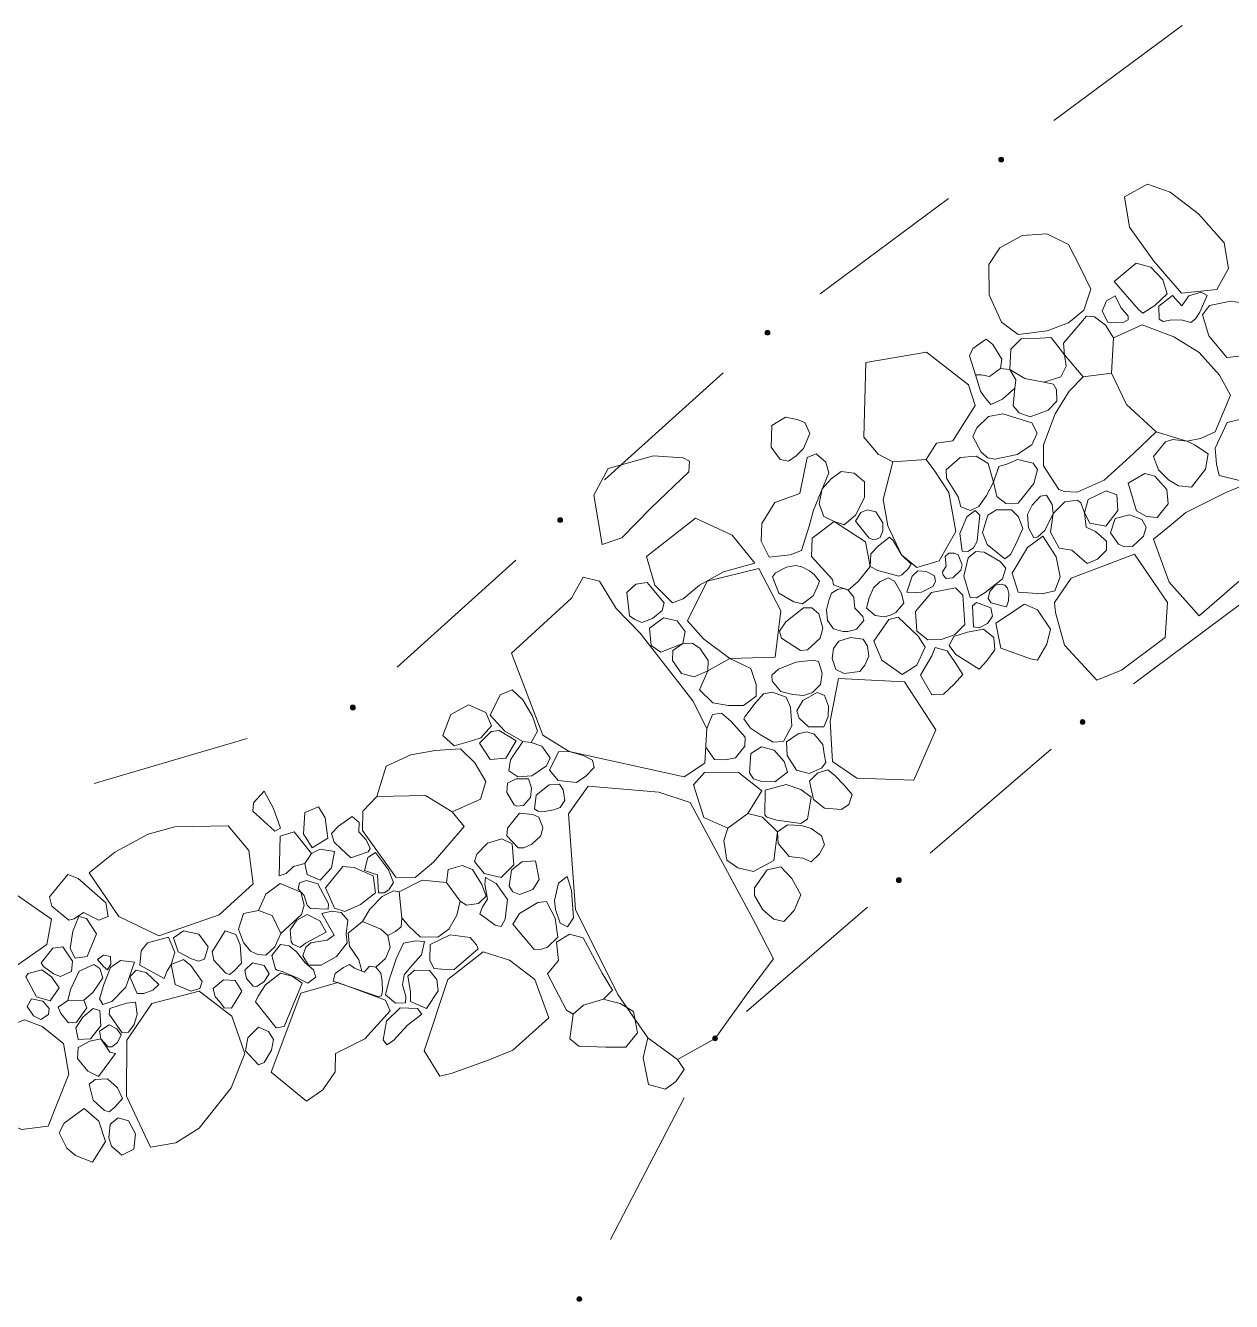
# Model space of a CAD drawing. Header units: metres. Extents: x -10443 to -4073, y -33280 to -26846.
# Drawn here: x -7953.819 to -7950.043, y -29553.559 to -29549.564 of the extents above; entities that cross this region are included whole.
import ezdxf

# ---------------------------------------------------------------- set-up
doc = ezdxf.new("R2010")
doc.units = ezdxf.units.M
doc.header["$MEASUREMENT"] = 0
doc.linetypes.add('CONTINUOUS_1', pattern=[0])
doc.linetypes.add('CONTINUOUS_2', pattern=[0])
doc.layers.add('園路', color=241, linetype='CONTINUOUS_2', lineweight=18)
doc.layers.add('石', color=241, linetype='CONTINUOUS_2', lineweight=18)

msp = doc.modelspace()

# ---------------------------------------------------------------- hatches: boundary and pattern name
at = {"layer": '園路', "linetype": 'CONTINUOUS_1', "lineweight": 18}
for points in [[(-7950.7563, -29549.9837, 1), (-7950.7713, -29549.9837, 1)], [(-7951.4878, -29550.5258, 1), (-7951.5028, -29550.5258, 1)], [(-7952.137, -29551.1124, 1), (-7952.152, -29551.1124, 1)], [(-7952.7863, -29551.699, 1), (-7952.8013, -29551.699, 1)], [(-7950.5013, -29551.7446, 1), (-7950.5163, -29551.7446, 1)], [(-7951.0766, -29552.2398, 1), (-7951.0916, -29552.2398, 1)], [(-7951.6519, -29552.735, 1), (-7951.6669, -29552.735, 1)], [(-7952.0769, -29553.5513, 1), (-7952.0919, -29553.5513, 1)]]:
    msp.add_hatch(color=241, dxfattribs=at).paths.add_polyline_path(points, flags=0)

# ---------------------------------------------------------------- linework, layer by layer
at = {"layer": '園路', "color": 1, "linetype": 'CONTINUOUS_1', "lineweight": 18}
for p, q in [((-7950.1972, -29549.5638), (-7950.5989, -29549.8615)), ((-7950.9287, -29550.1059), (-7951.3304, -29550.4036)), ((-7951.6344, -29550.6515), (-7952.0054, -29550.9867)), ((-7952.2837, -29551.2381), (-7952.6547, -29551.5733)), ((-7949.9487, -29551.3258), (-7950.3491, -29551.6252)), ((-7953.1244, -29551.7963), (-7953.604, -29551.9374)), ((-7950.607, -29551.8291), (-7950.9859, -29552.1553)), ((-7951.1823, -29552.3243), (-7951.5612, -29552.6505)), ((-7951.7564, -29552.9214), (-7951.9873, -29553.3649))]:
    msp.add_line(p, q, dxfattribs=at)
for centre in [(-7950.7638, -29549.9837), (-7951.4953, -29550.5258), (-7952.1445, -29551.1124), (-7952.7938, -29551.699), (-7950.5088, -29551.7446), (-7951.0841, -29552.2398), (-7951.6594, -29552.735), (-7952.0844, -29553.5513)]:
    msp.add_circle(centre, 0.0075, dxfattribs=at)
at = {"layer": '石', "color": 4, "linetype": 'CONTINUOUS_2', "lineweight": 18, "flags": 128}
for points in [[(-7950.1988, -29550.402), (-7950.2861, -29550.3021), (-7950.3614, -29550.1956), (-7950.378, -29550.1), (-7950.3053, -29550.0602), (-7950.2345, -29550.0856), (-7950.1462, -29550.1529), (-7950.0658, -29550.2445), (-7950.0517, -29550.3246), (-7950.0882, -29550.3905), (-7950.1988, -29550.402)], [(-7950.6202, -29550.5197), (-7950.71, -29550.5307), (-7950.7622, -29550.4928), (-7950.8008, -29550.4074), (-7950.8027, -29550.3116), (-7950.7674, -29550.26), (-7950.6982, -29550.2208), (-7950.6209, -29550.2156), (-7950.553, -29550.2497), (-7950.5158, -29550.3221), (-7950.4832, -29550.3891), (-7950.5044, -29550.4555), (-7950.5531, -29550.4948), (-7950.6202, -29550.5197)], [(-7950.3335, -29550.4525), (-7950.4096, -29550.3655), (-7950.3414, -29550.3083), (-7950.2955, -29550.32), (-7950.2571, -29550.3601), (-7950.2439, -29550.4039), (-7950.2821, -29550.4407), (-7950.3201, -29550.4648), (-7950.3335, -29550.4525)], [(-7950.3836, -29550.4947), (-7950.4301, -29550.4929), (-7950.447, -29550.4578), (-7950.4339, -29550.4259), (-7950.407, -29550.4106), (-7950.3891, -29550.4469), (-7950.3664, -29550.474), (-7950.3663, -29550.4854), (-7950.3836, -29550.4947)], [(-7950.2687, -29550.4831), (-7950.2696, -29550.442), (-7950.2274, -29550.4087), (-7950.1978, -29550.4414), (-7950.1758, -29550.4103), (-7950.1377, -29550.3983), (-7950.1188, -29550.4096), (-7950.1415, -29550.4612), (-7950.1553, -29550.4822), (-7950.1699, -29550.4934), (-7950.196, -29550.486), (-7950.229, -29550.4854), (-7950.2568, -29550.4909), (-7950.2687, -29550.4831)], [(-7949.9766, -29550.5952), (-7950.0568, -29550.6035), (-7950.1136, -29550.5358), (-7950.1335, -29550.47), (-7950.1116, -29550.4399), (-7950.0451, -29550.4265), (-7949.9769, -29550.4375), (-7949.9469, -29550.4901), (-7949.9518, -29550.5461), (-7949.9766, -29550.5952)], [(-7950.418, -29550.6523), (-7950.5072, -29550.6637), (-7950.5652, -29550.5946), (-7950.5689, -29550.5584), (-7950.4966, -29550.4742), (-7950.4719, -29550.4755), (-7950.4367, -29550.5025), (-7950.4121, -29550.5413)], [(-7950.1829, -29550.865), (-7950.2784, -29550.8355), (-7950.3709, -29550.7506), (-7950.418, -29550.6523), (-7950.4121, -29550.5413), (-7950.3221, -29550.5011), (-7950.2236, -29550.5386), (-7950.1433, -29550.5879), (-7950.0803, -29550.6587), (-7950.0454, -29550.7214), (-7950.0939, -29550.8363), (-7950.14, -29550.8572), (-7950.1829, -29550.865)], [(-7950.844, -29550.6573), (-7950.8627, -29550.5976), (-7950.8522, -29550.5746), (-7950.8104, -29550.5458), (-7950.7897, -29550.563), (-7950.7621, -29550.6089), (-7950.7663, -29550.6376), (-7950.8001, -29550.6628), (-7950.8262, -29550.658), (-7950.844, -29550.6573)], [(-7950.7367, -29550.6411), (-7950.6896, -29550.6691), (-7950.6299, -29550.6803), (-7950.5764, -29550.6636), (-7950.5606, -29550.63), (-7950.5652, -29550.5946), (-7950.6075, -29550.5405), (-7950.6598, -29550.5436), (-7950.701, -29550.5451), (-7950.7337, -29550.5773), (-7950.7367, -29550.6411)], [(-7951.1493, -29550.9054), (-7951.1934, -29550.8529), (-7951.1871, -29550.619), (-7950.9972, -29550.5869), (-7950.8665, -29550.6893), (-7950.8452, -29550.754), (-7950.9151, -29550.8644), (-7950.9657, -29550.8715), (-7950.9984, -29550.9225), (-7951.1028, -29550.93), (-7951.1493, -29550.9054)], [(-7950.844, -29550.6573), (-7950.828, -29550.7082), (-7950.8167, -29550.7255), (-7950.7958, -29550.7504), (-7950.7593, -29550.7339), (-7950.7213, -29550.6988), (-7950.7173, -29550.6735), (-7950.7367, -29550.6411), (-7950.7663, -29550.6376), (-7950.8001, -29550.6628)], [(-7950.5834, -29551.0166), (-7950.6315, -29550.9424), (-7950.6317, -29550.8766), (-7950.5942, -29550.7791), (-7950.5513, -29550.7085), (-7950.5072, -29550.6637), (-7950.418, -29550.6523), (-7950.3709, -29550.7506), (-7950.2784, -29550.8355), (-7950.3497, -29550.9038), (-7950.4415, -29550.9872), (-7950.526, -29551.0251), (-7950.5668, -29551.0232), (-7950.5834, -29551.0166)], [(-7950.7213, -29550.6988), (-7950.7261, -29550.7547), (-7950.7076, -29550.7769), (-7950.6727, -29550.7885), (-7950.6162, -29550.7678), (-7950.5891, -29550.7403), (-7950.5901, -29550.7034), (-7950.5997, -29550.6864), (-7950.6299, -29550.6803)], [(-7951.4292, -29550.928), (-7951.4561, -29550.9222), (-7951.4835, -29550.8839), (-7951.4818, -29550.8166), (-7951.4385, -29550.7896), (-7951.4024, -29550.7971), (-7951.3785, -29550.8068), (-7951.3627, -29550.8407), (-7951.3822, -29550.8885), (-7951.4056, -29550.9112), (-7951.4292, -29550.928)], [(-7950.8265, -29550.8991), (-7950.8529, -29550.8501), (-7950.8398, -29550.8234), (-7950.8036, -29550.7878), (-7950.7585, -29550.7792), (-7950.7142, -29550.7934), (-7950.6676, -29550.8077), (-7950.6505, -29550.8405), (-7950.668, -29550.8771), (-7950.7133, -29550.9068), (-7950.784, -29550.9211), (-7950.8059, -29550.9175), (-7950.8265, -29550.8991)], [(-7950.0179, -29550.9886), (-7950.0808, -29550.9723), (-7950.0891, -29550.9374), (-7950.0933, -29550.8875), (-7950.0561, -29550.8071), (-7950.0119, -29550.7961), (-7949.9743, -29550.8222), (-7949.9699, -29550.8698), (-7949.968, -29550.9258), (-7949.9909, -29550.9733), (-7950.0179, -29550.9886)], [(-7950.2497, -29550.8668), (-7950.2863, -29550.9131), (-7950.2711, -29550.9549), (-7950.2403, -29550.9866), (-7950.2089, -29551.0053), (-7950.1677, -29551.0095), (-7950.124, -29550.9529), (-7950.1153, -29550.9047), (-7950.1589, -29550.8764), (-7950.1829, -29550.865), (-7950.2258, -29550.8603), (-7950.2497, -29550.8668)], [(-7952.0125, -29551.1887), (-7952.0388, -29551.0338), (-7951.9945, -29550.9505), (-7951.8521, -29550.9106), (-7951.7598, -29550.917), (-7951.7391, -29550.9279), (-7951.742, -29550.9607), (-7951.8595, -29551.074), (-7951.9515, -29551.1678), (-7952.0125, -29551.1887)], [(-7951.4248, -29551.2208), (-7951.4904, -29551.2284), (-7951.5157, -29551.1783), (-7951.5131, -29551.1231), (-7951.4728, -29551.0572), (-7951.394, -29551.0288), (-7951.3713, -29550.9158), (-7951.343, -29550.9046), (-7951.3129, -29550.9312), (-7951.3038, -29550.9644), (-7951.3516, -29551.0816), (-7951.3646, -29551.1317), (-7951.3891, -29551.2073), (-7951.4248, -29551.2208)], [(-7950.8899, -29551.0707), (-7950.8985, -29551.0392), (-7950.935, -29550.9808), (-7950.9356, -29550.9551), (-7950.8917, -29550.9162), (-7950.8418, -29550.912), (-7950.804, -29550.9347), (-7950.7874, -29550.9931), (-7950.8094, -29551.0356), (-7950.8334, -29551.0694), (-7950.8602, -29551.0824), (-7950.8899, -29551.0707)], [(-7951.1028, -29550.93), (-7951.1336, -29551.0478), (-7951.119, -29551.1298), (-7951.0757, -29551.2207), (-7951.028, -29551.2607), (-7950.9582, -29551.2399), (-7950.9054, -29551.1484), (-7950.928, -29551.026), (-7950.9715, -29550.9589), (-7950.9984, -29550.9225)], [(-7950.7874, -29550.9931), (-7950.7777, -29551.0384), (-7950.7495, -29551.0608), (-7950.7107, -29551.0596), (-7950.6614, -29550.9973), (-7950.6496, -29550.9539), (-7950.6632, -29550.9339), (-7950.7124, -29550.9228), (-7950.7455, -29550.937), (-7950.7713, -29550.945), (-7950.7874, -29550.9931)], [(-7951.2863, -29551.1163), (-7951.3192, -29551.1015), (-7951.3337, -29551.0618), (-7951.3244, -29551.0147), (-7951.296, -29550.9831), (-7951.265, -29550.9602), (-7951.2245, -29550.9654), (-7951.1919, -29550.993), (-7951.1918, -29551.0417), (-7951.2197, -29551.0965), (-7951.2549, -29551.1276), (-7951.2863, -29551.1163)], [(-7950.3084, -29551.1014), (-7950.3399, -29551.0838), (-7950.3665, -29550.9972), (-7950.3142, -29550.9659), (-7950.2826, -29550.9749), (-7950.2446, -29551.0164), (-7950.2406, -29551.0612), (-7950.2756, -29551.1042), (-7950.3084, -29551.1014)], [(-7950.2872, -29551.1715), (-7950.2376, -29551.3066), (-7950.1443, -29551.4121), (-7949.9793, -29551.2689), (-7949.8316, -29551.2063), (-7949.7922, -29551.1661), (-7949.8656, -29551.0534), (-7949.9542, -29550.9816), (-7950.0605, -29551.0261), (-7950.1851, -29551.0882), (-7950.2308, -29551.1265), (-7950.2872, -29551.1715)], [(-7950.661, -29551.1679), (-7950.6777, -29551.1368), (-7950.6808, -29551.0944), (-7950.6663, -29551.0655), (-7950.641, -29551.037), (-7950.6214, -29551.0341), (-7950.6041, -29551.0636), (-7950.6008, -29551.0912), (-7950.6266, -29551.1453), (-7950.6488, -29551.165), (-7950.661, -29551.1679)], [(-7950.4856, -29551.1223), (-7950.5033, -29551.09), (-7950.4916, -29551.0478), (-7950.4351, -29551.0203), (-7950.4015, -29551.0329), (-7950.3985, -29551.0827), (-7950.4363, -29551.1312), (-7950.4856, -29551.1223)], [(-7950.6093, -29551.1497), (-7950.6008, -29551.0912), (-7950.564, -29551.0551), (-7950.5243, -29551.05), (-7950.5142, -29551.0583), (-7950.5033, -29551.09), (-7950.4975, -29551.1344), (-7950.468, -29551.1483), (-7950.4336, -29551.1781), (-7950.4338, -29551.2066), (-7950.4618, -29551.2343), (-7950.4944, -29551.248), (-7950.542, -29551.2062), (-7950.5818, -29551.1999), (-7950.6093, -29551.1497)], [(-7951.7925, -29551.3712), (-7951.848, -29551.3162), (-7951.8743, -29551.2262), (-7951.7209, -29551.1058), (-7951.6059, -29551.1591), (-7951.5345, -29551.2468), (-7951.6331, -29551.2741), (-7951.7085, -29551.3164), (-7951.7589, -29551.3587), (-7951.7925, -29551.3712)], [(-7951.1769, -29551.169), (-7951.2193, -29551.1157), (-7951.203, -29551.089), (-7951.1835, -29551.0801), (-7951.1558, -29551.0866), (-7951.1342, -29551.1206), (-7951.1344, -29551.1459), (-7951.1421, -29551.1672), (-7951.1544, -29551.1725), (-7951.1658, -29551.1727), (-7951.1769, -29551.169)], [(-7950.8861, -29551.21), (-7950.8927, -29551.1547), (-7950.871, -29551.102), (-7950.8454, -29551.0826), (-7950.8301, -29551.097), (-7950.8352, -29551.1358), (-7950.8384, -29551.1783), (-7950.8499, -29551.1995), (-7950.8679, -29551.2104), (-7950.8861, -29551.21)], [(-7950.7521, -29551.2336), (-7950.8074, -29551.1889), (-7950.8217, -29551.1507), (-7950.8051, -29551.0969), (-7950.7785, -29551.0799), (-7950.7313, -29551.08), (-7950.7098, -29551.1018), (-7950.6959, -29551.1383), (-7950.7192, -29551.1893), (-7950.735, -29551.2203), (-7950.7521, -29551.2336)], [(-7950.3963, -29551.1877), (-7950.4216, -29551.1524), (-7950.4069, -29551.1076), (-7950.3621, -29551.0961), (-7950.3235, -29551.1109), (-7950.3102, -29551.1343), (-7950.3178, -29551.1626), (-7950.3525, -29551.1949), (-7950.3776, -29551.1961), (-7950.3963, -29551.1877)], [(-7951.292, -29551.2986), (-7951.3575, -29551.2263), (-7951.355, -29551.1692), (-7951.2863, -29551.1163), (-7951.1886, -29551.1804), (-7951.174, -29551.2577), (-7951.2114, -29551.3048), (-7951.2428, -29551.3319), (-7951.2892, -29551.3151), (-7951.292, -29551.2986)], [(-7951.0838, -29551.2879), (-7951.1503, -29551.2703), (-7951.174, -29551.2577), (-7951.1722, -29551.2175), (-7951.148, -29551.193), (-7951.1134, -29551.1653), (-7951.1014, -29551.1762), (-7951.0757, -29551.2207), (-7951.0453, -29551.2506), (-7951.0545, -29551.2654), (-7951.0747, -29551.2837), (-7951.0838, -29551.2879)], [(-7950.6354, -29551.3435), (-7950.7105, -29551.3382), (-7950.7297, -29551.2789), (-7950.6817, -29551.1985), (-7950.6337, -29551.163), (-7950.5919, -29551.2269), (-7950.5794, -29551.2895), (-7950.5962, -29551.3341), (-7950.6354, -29551.3435)], [(-7950.9477, -29551.2739), (-7950.9363, -29551.2564), (-7950.939, -29551.2265), (-7950.9276, -29551.2156), (-7950.9114, -29551.2155), (-7950.898, -29551.2215), (-7950.8863, -29551.2527), (-7950.8903, -29551.269), (-7950.9149, -29551.2929), (-7950.9358, -29551.2951), (-7950.9451, -29551.2847), (-7950.9477, -29551.2739)], [(-7950.8607, -29551.3551), (-7950.8804, -29551.2879), (-7950.8668, -29551.2304), (-7950.8429, -29551.2103), (-7950.8169, -29551.2126), (-7950.7671, -29551.242), (-7950.7495, -29551.2629), (-7950.7593, -29551.2962), (-7950.8137, -29551.3387), (-7950.8414, -29551.3557), (-7950.8607, -29551.3551)], [(-7950.2425, -29551.3701), (-7950.2506, -29551.4801), (-7950.3868, -29551.5818), (-7950.4639, -29551.6135), (-7950.5653, -29551.5038), (-7950.5931, -29551.4014), (-7950.5971, -29551.3707), (-7950.5444, -29551.2946), (-7950.3465, -29551.2189), (-7950.2425, -29551.3701)], [(-7951.4711, -29551.5412), (-7951.6137, -29551.5454), (-7951.6954, -29551.4844), (-7951.7456, -29551.4275), (-7951.6847, -29551.3034), (-7951.5224, -29551.2638), (-7951.4533, -29551.3967), (-7951.4711, -29551.5412)], [(-7951.4134, -29551.3682), (-7951.46, -29551.3409), (-7951.4795, -29551.2903), (-7951.4704, -29551.277), (-7951.4362, -29551.2595), (-7951.4077, -29551.2544), (-7951.3879, -29551.2588), (-7951.3636, -29551.2712), (-7951.3494, -29551.283), (-7951.3322, -29551.3035), (-7951.34, -29551.3226), (-7951.3526, -29551.3492), (-7951.3855, -29551.374), (-7951.4134, -29551.3682)], [(-7951.0586, -29551.3375), (-7951.0421, -29551.2878), (-7951.025, -29551.2716), (-7950.9988, -29551.2729), (-7950.9729, -29551.2865), (-7950.9692, -29551.3048), (-7950.9782, -29551.3207), (-7951.0128, -29551.3382), (-7951.0329, -29551.3392), (-7951.0586, -29551.3375)], [(-7951.6917, -29551.8733), (-7951.7567, -29551.9164), (-7952.1163, -29551.8369), (-7952.1983, -29551.7855), (-7952.2969, -29551.529), (-7952.1089, -29551.3571), (-7952.0724, -29551.2911), (-7952.0209, -29551.3035), (-7951.9694, -29551.3891), (-7951.8936, -29551.4662), (-7951.7296, -29551.6785), (-7951.6853, -29551.765), (-7951.6917, -29551.8733)], [(-7951.9279, -29551.4124), (-7951.936, -29551.3391), (-7951.908, -29551.3125), (-7951.8726, -29551.3079), (-7951.8192, -29551.3715), (-7951.8247, -29551.3949), (-7951.8551, -29551.4205), (-7951.8887, -29551.4329), (-7951.9109, -29551.4233), (-7951.9279, -29551.4124)], [(-7951.1301, -29551.4147), (-7951.1582, -29551.4113), (-7951.185, -29551.3877), (-7951.1771, -29551.356), (-7951.1633, -29551.3248), (-7951.1439, -29551.3057), (-7951.1178, -29551.2936), (-7951.0979, -29551.3039), (-7951.0757, -29551.3425), (-7951.068, -29551.3723), (-7951.0931, -29551.4018), (-7951.1102, -29551.4101), (-7951.1301, -29551.4147)], [(-7950.7492, -29551.3839), (-7950.7952, -29551.3709), (-7950.804, -29551.3582), (-7950.7988, -29551.3358), (-7950.7821, -29551.3159), (-7950.7636, -29551.3124), (-7950.7522, -29551.3156), (-7950.7443, -29551.3254), (-7950.7395, -29551.3425), (-7950.7405, -29551.3647), (-7950.7469, -29551.3844), (-7950.7492, -29551.3839)], [(-7951.2665, -29551.4592), (-7951.2883, -29551.4524), (-7951.3073, -29551.4264), (-7951.3101, -29551.3932), (-7951.3034, -29551.3645), (-7951.2945, -29551.341), (-7951.2741, -29551.3287), (-7951.2545, -29551.3263), (-7951.2428, -29551.3319), (-7951.2246, -29551.3536), (-7951.2237, -29551.3688), (-7951.2219, -29551.3876), (-7951.2132, -29551.3963), (-7951.1972, -29551.4137), (-7951.1938, -29551.4269), (-7951.2163, -29551.4534), (-7951.2272, -29551.457), (-7951.2443, -29551.4608), (-7951.2587, -29551.4611), (-7951.2665, -29551.4592)], [(-7950.9931, -29551.4871), (-7951.0279, -29551.4605), (-7951.0322, -29551.3989), (-7950.9816, -29551.3388), (-7950.907, -29551.3246), (-7950.8836, -29551.3469), (-7950.878, -29551.439), (-7950.9094, -29551.4714), (-7950.9512, -29551.486), (-7950.9931, -29551.4871)], [(-7951.3922, -29551.5208), (-7951.451, -29551.4815), (-7951.4576, -29551.4605), (-7951.4375, -29551.4311), (-7951.3827, -29551.3865), (-7951.3562, -29551.3873), (-7951.3343, -29551.4059), (-7951.3223, -29551.451), (-7951.3304, -29551.4822), (-7951.37, -29551.519), (-7951.3922, -29551.5208)], [(-7950.8499, -29551.4466), (-7950.8534, -29551.381), (-7950.8411, -29551.3698), (-7950.7959, -29551.3874), (-7950.7908, -29551.4131), (-7950.8067, -29551.4359), (-7950.8323, -29551.4498), (-7950.8499, -29551.4466)], [(-7950.6724, -29551.5465), (-7950.7643, -29551.5129), (-7950.7805, -29551.4346), (-7950.6908, -29551.3758), (-7950.65, -29551.3935), (-7950.6092, -29551.4534), (-7950.621, -29551.5011), (-7950.6497, -29551.5511), (-7950.6724, -29551.5465)], [(-7951.8294, -29551.5261), (-7951.7608, -29551.4992), (-7951.7536, -29551.461), (-7951.7781, -29551.4281), (-7951.8208, -29551.4184), (-7951.8646, -29551.4504), (-7951.8599, -29551.5046), (-7951.8294, -29551.5261)], [(-7951.0738, -29551.5962), (-7951.1373, -29551.5505), (-7951.162, -29551.4912), (-7951.1151, -29551.4235), (-7951.0863, -29551.4166), (-7951.024, -29551.4759), (-7951.0014, -29551.5103), (-7951.0277, -29551.567), (-7951.0738, -29551.5962)], [(-7950.8327, -29551.5786), (-7950.9055, -29551.5329), (-7950.927, -29551.5054), (-7950.9117, -29551.4769), (-7950.8696, -29551.4635), (-7950.8192, -29551.4542), (-7950.7865, -29551.4801), (-7950.7839, -29551.5188), (-7950.8092, -29551.5542), (-7950.8327, -29551.5786)], [(-7951.7251, -29551.6035), (-7951.7651, -29551.5924), (-7951.7923, -29551.5515), (-7951.7922, -29551.5208), (-7951.7608, -29551.4992), (-7951.7312, -29551.4979), (-7951.7069, -29551.5129), (-7951.6809, -29551.5523), (-7951.6824, -29551.5842), (-7951.7251, -29551.6035)], [(-7951.2064, -29551.586), (-7951.2548, -29551.5931), (-7951.281, -29551.5802), (-7951.2932, -29551.5452), (-7951.2887, -29551.5145), (-7951.2725, -29551.4916), (-7951.2358, -29551.4794), (-7951.1963, -29551.4854), (-7951.1827, -29551.5066), (-7951.1776, -29551.5381), (-7951.1908, -29551.5668), (-7951.2064, -29551.586)], [(-7950.9811, -29551.6599), (-7951.0159, -29551.5979), (-7950.9806, -29551.5369), (-7950.9707, -29551.5113), (-7950.9323, -29551.5215), (-7950.9081, -29551.5578), (-7950.8841, -29551.5958), (-7950.9107, -29551.6259), (-7950.9442, -29551.6571), (-7950.9811, -29551.6599)], [(-7951.6176, -29551.6924), (-7951.6668, -29551.6842), (-7951.7081, -29551.6435), (-7951.6824, -29551.5842), (-7951.6137, -29551.5454), (-7951.5472, -29551.5768), (-7951.5311, -29551.6269), (-7951.5305, -29551.6641), (-7951.5702, -29551.6927), (-7951.6176, -29551.6924)], [(-7951.416, -29551.6581), (-7951.454, -29551.6494), (-7951.4803, -29551.6164), (-7951.4821, -29551.5976), (-7951.4611, -29551.5794), (-7951.4064, -29551.5572), (-7951.3527, -29551.5512), (-7951.3352, -29551.5547), (-7951.3244, -29551.5917), (-7951.3298, -29551.6269), (-7951.3543, -29551.6517), (-7951.3829, -29551.6617), (-7951.416, -29551.6581)], [(-7951.0375, -29551.9267), (-7951.2157, -29551.9207), (-7951.2918, -29551.8679), (-7951.299, -29551.742), (-7951.2729, -29551.6082), (-7951.0663, -29551.6186), (-7950.968, -29551.7694), (-7951.0375, -29551.9267)], [(-7952.2609, -29551.8052), (-7952.3179, -29551.7729), (-7952.364, -29551.7235), (-7952.3328, -29551.6597), (-7952.2946, -29551.6433), (-7952.2615, -29551.6753), (-7952.231, -29551.7266), (-7952.2154, -29551.7733), (-7952.2357, -29551.8091), (-7952.2609, -29551.8052)], [(-7951.5658, -29551.7286), (-7951.5335, -29551.6855), (-7951.5081, -29551.6558), (-7951.48, -29551.6511), (-7951.4373, -29551.6662), (-7951.423, -29551.6982), (-7951.4194, -29551.7566), (-7951.4457, -29551.8052), (-7951.4774, -29551.8073), (-7951.5172, -29551.7849), (-7951.5487, -29551.7639), (-7951.569, -29551.7348), (-7951.5658, -29551.7286)], [(-7951.3193, -29551.7591), (-7951.3672, -29551.76), (-7951.3964, -29551.7327), (-7951.403, -29551.7099), (-7951.3848, -29551.6773), (-7951.3398, -29551.6522), (-7951.3167, -29551.6611), (-7951.3043, -29551.6946), (-7951.3054, -29551.727), (-7951.3193, -29551.7591)], [(-7952.4766, -29551.8196), (-7952.5122, -29551.7866), (-7952.4868, -29551.7213), (-7952.432, -29551.6911), (-7952.3777, -29551.7147), (-7952.36, -29551.7564), (-7952.3932, -29551.7936), (-7952.4249, -29551.8045), (-7952.4766, -29551.8196)], [(-7951.6853, -29551.765), (-7951.6673, -29551.7209), (-7951.6396, -29551.7165), (-7951.6103, -29551.7421), (-7951.5651, -29551.7922), (-7951.5667, -29551.8203), (-7951.5955, -29551.857), (-7951.6268, -29551.8628), (-7951.6609, -29551.8616), (-7951.6888, -29551.8234)], [(-7952.3976, -29551.8106), (-7952.3637, -29551.8623), (-7952.3145, -29551.8572), (-7952.2825, -29551.8036), (-7952.3352, -29551.7708), (-7952.3603, -29551.7746), (-7952.3976, -29551.8106)], [(-7951.3646, -29551.9054), (-7951.4047, -29551.8951), (-7951.4339, -29551.849), (-7951.4362, -29551.8069), (-7951.399, -29551.782), (-7951.3719, -29551.7749), (-7951.3496, -29551.7829), (-7951.3225, -29551.8151), (-7951.3182, -29551.8446), (-7951.3129, -29551.8715), (-7951.3264, -29551.8891), (-7951.3646, -29551.9054)], [(-7952.7189, -29551.9778), (-7952.6889, -29551.883), (-7952.6123, -29551.847), (-7952.5359, -29551.8332), (-7952.4569, -29551.8282), (-7952.412, -29551.8722), (-7952.377, -29551.9308), (-7952.3938, -29551.9857), (-7952.4823, -29552.0258)], [(-7952.2609, -29551.8052), (-7952.3002, -29551.8632), (-7952.3049, -29551.897), (-7952.2766, -29551.9157), (-7952.2328, -29551.9135), (-7952.1873, -29551.8817), (-7952.1757, -29551.8562), (-7952.2016, -29551.8198), (-7952.2357, -29551.8091)], [(-7951.5514, -29551.9041), (-7951.5472, -29551.8426), (-7951.5142, -29551.822), (-7951.4749, -29551.8322), (-7951.4431, -29551.8684), (-7951.4331, -29551.9019), (-7951.4722, -29551.9319), (-7951.5131, -29551.9306), (-7951.5397, -29551.9222), (-7951.5514, -29551.9041)], [(-7952.1502, -29551.8379), (-7952.1774, -29551.8953), (-7952.1504, -29551.9276), (-7952.0929, -29551.9343), (-7952.0646, -29551.9137), (-7952.0383, -29551.887), (-7952.0432, -29551.8644), (-7952.0727, -29551.8498), (-7952.1163, -29551.8369), (-7952.1502, -29551.8379)], [(-7951.6196, -29552.077), (-7951.6948, -29552.0435), (-7951.7268, -29551.9408), (-7951.6928, -29551.9028), (-7951.5876, -29551.9017), (-7951.5132, -29551.9595), (-7951.5567, -29552.0313), (-7951.6196, -29552.077)], [(-7951.2634, -29552.0185), (-7951.3169, -29552.0147), (-7951.3512, -29551.9869), (-7951.3642, -29551.9302), (-7951.3379, -29551.9035), (-7951.3064, -29551.8943), (-7951.2849, -29551.9124), (-7951.255, -29551.9423), (-7951.2303, -29551.9718), (-7951.2407, -29552.0025), (-7951.2634, -29552.0185)], [(-7952.2883, -29552.0043), (-7952.3112, -29551.9648), (-7952.3092, -29551.9357), (-7952.2819, -29551.9221), (-7952.2437, -29551.9227), (-7952.2341, -29551.9518), (-7952.2374, -29551.9807), (-7952.2593, -29552.0056), (-7952.2798, -29552.0078), (-7952.2883, -29552.0043)], [(-7952.225, -29552.0164), (-7952.2193, -29551.9738), (-7952.1787, -29551.9407), (-7952.1467, -29551.9394), (-7952.1353, -29551.9564), (-7952.1301, -29551.9902), (-7952.1442, -29552.0118), (-7952.1644, -29552.0199), (-7952.1936, -29552.0244), (-7952.2145, -29552.0234), (-7952.225, -29552.0164)], [(-7951.7767, -29552.8016), (-7951.8704, -29552.7335), (-7951.9644, -29552.5972), (-7952.0969, -29552.3316), (-7952.1187, -29552.0318), (-7952.0573, -29551.9449), (-7951.836, -29551.9643), (-7951.7371, -29551.9962), (-7951.5331, -29552.3767), (-7951.4761, -29552.4858), (-7951.5566, -29552.5922), (-7951.6594, -29552.735), (-7951.7767, -29552.8016)], [(-7951.5042, -29552.0352), (-7951.5022, -29551.9577), (-7951.4367, -29551.9404), (-7951.3912, -29551.9553), (-7951.3584, -29551.9794), (-7951.3698, -29552.049), (-7951.3914, -29552.0621), (-7951.4662, -29552.0517), (-7951.4973, -29552.0424), (-7951.5042, -29552.0352)], [(-7953.1067, -29552.0234), (-7953.0382, -29552.0867), (-7953.0206, -29552.0768), (-7953.0422, -29552.0154), (-7953.0712, -29551.9608), (-7953.1052, -29551.9977), (-7953.1067, -29552.0234)], [(-7952.6591, -29552.2307), (-7952.7633, -29552.0841), (-7952.7622, -29552.0235), (-7952.7189, -29551.9778), (-7952.5658, -29551.975), (-7952.4823, -29552.0258), (-7952.4453, -29552.0718), (-7952.5413, -29552.1838), (-7952.5985, -29552.2318), (-7952.6591, -29552.2307)], [(-7952.9485, -29552.0957), (-7952.9443, -29552.0277), (-7952.9009, -29552.0102), (-7952.88, -29552.0444), (-7952.8719, -29552.1084), (-7952.9207, -29552.1383), (-7952.941, -29552.1066), (-7952.9485, -29552.0957)], [(-7952.2761, -29552.1387), (-7952.3113, -29552.1012), (-7952.3092, -29552.0771), (-7952.2714, -29552.0301), (-7952.2297, -29552.0337), (-7952.2113, -29552.0429), (-7952.1986, -29552.0746), (-7952.2047, -29552.1012), (-7952.2335, -29552.1268), (-7952.2578, -29552.1383), (-7952.2761, -29552.1387)], [(-7951.5567, -29552.0313), (-7951.5115, -29552.0429), (-7951.4642, -29552.088), (-7951.476, -29552.178), (-7951.5392, -29552.2122), (-7951.5882, -29552.2015), (-7951.6232, -29552.1766), (-7951.6319, -29552.1156), (-7951.6196, -29552.077)], [(-7953.6197, -29552.2163), (-7953.5259, -29552.3532), (-7953.4006, -29552.4142), (-7953.2122, -29552.348), (-7953.1058, -29552.2516), (-7953.1196, -29552.1466), (-7953.184, -29552.0699), (-7953.3515, -29552.0725), (-7953.4343, -29552.096), (-7953.5391, -29552.1522), (-7953.6197, -29552.2163)], [(-7952.7999, -29552.1696), (-7952.7455, -29552.1512), (-7952.7397, -29552.1407), (-7952.7517, -29552.1138), (-7952.775, -29552.0886), (-7952.7743, -29552.0594), (-7952.7962, -29552.0408), (-7952.8386, -29552.0701), (-7952.8605, -29552.094), (-7952.8518, -29552.1202), (-7952.8301, -29552.1419), (-7952.7999, -29552.1696)], [(-7951.3852, -29552.171), (-7951.4275, -29552.1656), (-7951.4615, -29552.125), (-7951.4642, -29552.088), (-7951.4324, -29552.0661), (-7951.3891, -29552.069), (-7951.3583, -29552.0777), (-7951.3262, -29552.101), (-7951.3167, -29552.1291), (-7951.3327, -29552.1568), (-7951.3588, -29552.1818), (-7951.3852, -29552.171)], [(-7953.0248, -29552.2257), (-7953.0217, -29552.1021), (-7952.9769, -29552.0881), (-7952.9236, -29552.1559), (-7952.9435, -29552.1872), (-7952.9796, -29552.1972), (-7953.0021, -29552.2191), (-7953.0248, -29552.2257)], [(-7952.413, -29552.1817), (-7952.3829, -29552.2193), (-7952.3293, -29552.2309), (-7952.29, -29552.1916), (-7952.2945, -29552.1263), (-7952.3272, -29552.1098), (-7952.372, -29552.1238), (-7952.4058, -29552.1584), (-7952.413, -29552.1817)], [(-7952.9363, -29552.222), (-7952.8956, -29552.2393), (-7952.8604, -29552.2013), (-7952.8508, -29552.1504), (-7952.8957, -29552.143), (-7952.9236, -29552.1559), (-7952.9435, -29552.1872), (-7952.9363, -29552.222)], [(-7952.7133, -29552.2797), (-7952.7169, -29552.223), (-7952.7573, -29552.2098), (-7952.7469, -29552.1686), (-7952.7222, -29552.1531), (-7952.6819, -29552.2073), (-7952.6661, -29552.2474), (-7952.6806, -29552.27), (-7952.6951, -29552.279), (-7952.7133, -29552.2797)], [(-7952.3041, -29552.2586), (-7952.2969, -29552.2086), (-7952.2644, -29552.1824), (-7952.222, -29552.1792), (-7952.2106, -29552.2378), (-7952.2298, -29552.2685), (-7952.2717, -29552.2848), (-7952.2926, -29552.2761), (-7952.3041, -29552.2586)], [(-7954.2198, -29552.3887), (-7954.1418, -29552.2879), (-7953.9881, -29552.2225), (-7953.8711, -29552.2693), (-7953.737, -29552.3617), (-7953.7516, -29552.4412), (-7953.8519, -29552.5112), (-7954.0544, -29552.5054), (-7954.1244, -29552.511), (-7954.1845, -29552.4686), (-7954.2198, -29552.3887)], [(-7953.6831, -29552.3652), (-7953.7356, -29552.3213), (-7953.7433, -29552.2922), (-7953.6859, -29552.222), (-7953.6534, -29552.2346), (-7953.5673, -29552.311), (-7953.5596, -29552.3538), (-7953.5885, -29552.3644), (-7953.6365, -29552.3408), (-7953.6661, -29552.3604), (-7953.6831, -29552.3652)], [(-7952.8515, -29552.3278), (-7952.8792, -29552.2639), (-7952.8247, -29552.1969), (-7952.7891, -29552.2), (-7952.7298, -29552.2257), (-7952.7229, -29552.2789), (-7952.7697, -29552.3158), (-7952.8191, -29552.3383), (-7952.8515, -29552.3278)], [(-7952.4573, -29552.305), (-7952.5, -29552.2466), (-7952.4948, -29552.2066), (-7952.4516, -29552.1937), (-7952.4194, -29552.2059), (-7952.3902, -29552.2537), (-7952.3762, -29552.2893), (-7952.4005, -29552.3128), (-7952.4373, -29552.3175), (-7952.4573, -29552.305)], [(-7952.3958, -29552.3446), (-7952.3485, -29552.3802), (-7952.3295, -29552.3845), (-7952.3168, -29552.3614), (-7952.3092, -29552.3005), (-7952.345, -29552.2496), (-7952.3788, -29552.2318), (-7952.3809, -29552.2517), (-7952.3718, -29552.2992), (-7952.3875, -29552.3229), (-7952.3958, -29552.3446)], [(-7952.1621, -29552.3029), (-7952.1501, -29552.2489), (-7952.1225, -29552.2285), (-7952.1092, -29552.2718), (-7952.1023, -29552.3575), (-7952.1219, -29552.3857), (-7952.144, -29552.3743), (-7952.1592, -29552.3312), (-7952.1621, -29552.3029)], [(-7951.536, -29552.2637), (-7951.4964, -29552.2069), (-7951.4538, -29552.1976), (-7951.4188, -29552.2342), (-7951.3914, -29552.2856), (-7951.4122, -29552.3345), (-7951.4442, -29552.3687), (-7951.475, -29552.362), (-7951.51, -29552.3327), (-7951.5356, -29552.2872), (-7951.536, -29552.2637)], [(-7953.0892, -29552.3344), (-7953.0663, -29552.283), (-7953.0213, -29552.2505), (-7952.9567, -29552.2769), (-7952.9458, -29552.318), (-7952.9543, -29552.3472), (-7953.0194, -29552.4062)], [(-7952.9264, -29552.328), (-7952.8712, -29552.3306), (-7952.8701, -29552.3136), (-7952.9034, -29552.2514), (-7952.9385, -29552.2404), (-7952.9608, -29552.2479), (-7952.9648, -29552.2673), (-7952.9464, -29552.2875), (-7952.9369, -29552.318), (-7952.9264, -29552.328)], [(-7952.5, -29552.2466), (-7952.5763, -29552.2393), (-7952.6483, -29552.2757), (-7952.6407, -29552.3573), (-7952.6185, -29552.3837), (-7952.5827, -29552.4176), (-7952.5276, -29552.4184), (-7952.4929, -29552.3935), (-7952.4685, -29552.349), (-7952.4573, -29552.305)], [(-7952.7633, -29552.3693), (-7952.7405, -29552.331), (-7952.7022, -29552.2905), (-7952.6665, -29552.2731), (-7952.6483, -29552.2757), (-7952.6407, -29552.3573), (-7952.6422, -29552.3857), (-7952.66, -29552.4007), (-7952.6843, -29552.4126)], [(-7952.2262, -29552.4567), (-7952.2926, -29552.3776), (-7952.2718, -29552.3442), (-7952.2145, -29552.3101), (-7952.1869, -29552.3064), (-7952.1599, -29552.3585), (-7952.1522, -29552.4184), (-7952.1842, -29552.4494), (-7952.2033, -29552.4557), (-7952.2262, -29552.4567)], [(-7953.1515, -29552.393), (-7953.1361, -29552.3439), (-7953.0892, -29552.3344), (-7953.0461, -29552.3501), (-7953.0194, -29552.4062), (-7953.0376, -29552.4482), (-7953.0656, -29552.4748), (-7953.091, -29552.4726), (-7953.114, -29552.462), (-7953.1364, -29552.4353), (-7953.1515, -29552.393)], [(-7952.9869, -29552.4323), (-7952.9897, -29552.3949), (-7952.9685, -29552.3652), (-7952.9365, -29552.3468), (-7952.8969, -29552.3673), (-7952.8772, -29552.4024), (-7952.9421, -29552.4366), (-7952.9581, -29552.4508), (-7952.9811, -29552.4401), (-7952.9869, -29552.4323)], [(-7952.8525, -29552.4119), (-7952.8903, -29552.3445), (-7952.8607, -29552.3364), (-7952.8307, -29552.3406), (-7952.8097, -29552.3648), (-7952.8143, -29552.4092), (-7952.811, -29552.4364), (-7952.8443, -29552.4783), (-7952.8933, -29552.5055), (-7952.9321, -29552.5059), (-7952.9504, -29552.4766), (-7952.9404, -29552.4494), (-7952.9256, -29552.4355), (-7952.894, -29552.4307), (-7952.8736, -29552.4275), (-7952.8525, -29552.4119)], [(-7953.6789, -29552.4539), (-7953.6628, -29552.4844), (-7953.6256, -29552.4782), (-7953.5964, -29552.4082), (-7953.6272, -29552.3602), (-7953.6514, -29552.3538), (-7953.6699, -29552.3992), (-7953.6789, -29552.4539)], [(-7952.7682, -29552.5123), (-7952.7745, -29552.489), (-7952.8046, -29552.4465), (-7952.8078, -29552.4052), (-7952.7633, -29552.3693), (-7952.7065, -29552.3928), (-7952.6843, -29552.4126), (-7952.677, -29552.4505), (-7952.6911, -29552.4853), (-7952.7219, -29552.5118), (-7952.7413, -29552.5086), (-7952.7586, -29552.528), (-7952.7651, -29552.5244), (-7952.7682, -29552.5123)], [(-7953.3844, -29552.5471), (-7953.4605, -29552.5063), (-7953.4566, -29552.461), (-7953.4367, -29552.436), (-7953.3713, -29552.4178), (-7953.3511, -29552.4657), (-7953.3629, -29552.504), (-7953.3755, -29552.5239), (-7953.3844, -29552.5471)], [(-7953.2987, -29552.4857), (-7953.3401, -29552.4638), (-7953.3556, -29552.4203), (-7953.3241, -29552.398), (-7953.2761, -29552.4091), (-7953.2464, -29552.4481), (-7953.2578, -29552.487), (-7953.2766, -29552.4933), (-7953.2987, -29552.4857)], [(-7953.1917, -29552.5304), (-7953.2284, -29552.4905), (-7953.2346, -29552.4643), (-7953.1929, -29552.3979), (-7953.1598, -29552.4093), (-7953.1464, -29552.4421), (-7953.1421, -29552.4997), (-7953.1665, -29552.5249), (-7953.1802, -29552.5348), (-7953.1917, -29552.5304)], [(-7952.6601, -29552.6247), (-7952.6912, -29552.599), (-7952.6803, -29552.5521), (-7952.6583, -29552.4865), (-7952.6352, -29552.4373), (-7952.5978, -29552.4295), (-7952.569, -29552.432), (-7952.5785, -29552.473), (-7952.6079, -29552.5055), (-7952.6327, -29552.5357), (-7952.638, -29552.5669), (-7952.6275, -29552.6037), (-7952.6293, -29552.624), (-7952.6601, -29552.6247)], [(-7952.5527, -29552.4906), (-7952.5518, -29552.4412), (-7952.4894, -29552.4108), (-7952.426, -29552.4189), (-7952.4067, -29552.4419), (-7952.4009, -29552.4544), (-7952.4767, -29552.5195), (-7952.5151, -29552.5187), (-7952.5405, -29552.5165), (-7952.5527, -29552.4906)], [(-7952.1245, -29552.6465), (-7952.1838, -29552.5328), (-7952.1494, -29552.4914), (-7952.1555, -29552.4337), (-7952.1149, -29552.409), (-7952.0723, -29552.4204), (-7952.0128, -29552.5307), (-7951.9807, -29552.5839), (-7952.0088, -29552.6122), (-7952.0711, -29552.6315), (-7952.1043, -29552.6594), (-7952.1245, -29552.6465)], [(-7953.7695, -29552.4986), (-7953.7332, -29552.4528), (-7953.7017, -29552.4487), (-7953.671, -29552.4928), (-7953.675, -29552.5254), (-7953.7087, -29552.5411), (-7953.7311, -29552.5327), (-7953.7625, -29552.5102), (-7953.7695, -29552.4986)], [(-7953.0356, -29552.5186), (-7953.0478, -29552.4758), (-7953.0201, -29552.4414), (-7952.9928, -29552.4457), (-7952.9705, -29552.464), (-7952.9428, -29552.4986), (-7952.9169, -29552.5203), (-7952.9099, -29552.5437), (-7952.9343, -29552.562), (-7952.9659, -29552.5467), (-7953.0146, -29552.5261), (-7953.0309, -29552.5217), (-7953.0356, -29552.5186)], [(-7952.5212, -29552.8537), (-7952.57, -29552.7745), (-7952.4965, -29552.5503), (-7952.3852, -29552.464), (-7952.303, -29552.4904), (-7952.2237, -29552.5511), (-7952.1803, -29552.6702), (-7952.293, -29552.7718), (-7952.3667, -29552.8019), (-7952.4858, -29552.8453), (-7952.5212, -29552.8537)], [(-7953.6855, -29552.6166), (-7953.6773, -29552.5815), (-7953.651, -29552.5248), (-7953.6047, -29552.5033), (-7953.5861, -29552.516), (-7953.5768, -29552.5458), (-7953.6073, -29552.5919), (-7953.6359, -29552.6158)], [(-7953.5741, -29552.5095), (-7953.5933, -29552.4879), (-7953.5744, -29552.4742), (-7953.5526, -29552.4789), (-7953.5513, -29552.5029), (-7953.5619, -29552.5202), (-7953.5741, -29552.5095)], [(-7953.5864, -29552.6109), (-7953.5766, -29552.6289), (-7953.5478, -29552.6194), (-7953.5047, -29552.5748), (-7953.4773, -29552.4963), (-7953.5207, -29552.4908), (-7953.5528, -29552.5136), (-7953.5728, -29552.566), (-7953.5864, -29552.6109)], [(-7953.3629, -29552.504), (-7953.3502, -29552.5666), (-7953.3013, -29552.5874), (-7953.2732, -29552.5784), (-7953.2651, -29552.5569), (-7953.3011, -29552.5065), (-7953.324, -29552.488), (-7953.3629, -29552.504)], [(-7953.1056, -29552.5718), (-7953.1268, -29552.5477), (-7953.1319, -29552.5217), (-7953.1083, -29552.4987), (-7953.0709, -29552.5071), (-7953.0555, -29552.5329), (-7953.0718, -29552.5571), (-7953.0943, -29552.5728), (-7953.1056, -29552.5718)], [(-7952.8552, -29552.5561), (-7952.8492, -29552.5322), (-7952.8224, -29552.5129), (-7952.804, -29552.5037), (-7952.7884, -29552.5147), (-7952.7651, -29552.5244), (-7952.7586, -29552.528), (-7952.7413, -29552.5086), (-7952.7219, -29552.5118), (-7952.7061, -29552.5305), (-7952.7016, -29552.557), (-7952.7007, -29552.5856), (-7952.7038, -29552.6018), (-7952.712, -29552.6045), (-7952.8552, -29552.5561)], [(-7953.8173, -29552.5419), (-7953.7844, -29552.6054), (-7953.7411, -29552.6177), (-7953.7127, -29552.5766), (-7953.7371, -29552.5421), (-7953.7676, -29552.5206), (-7953.8097, -29552.5323), (-7953.8173, -29552.5419)], [(-7953.4685, -29552.5947), (-7953.4921, -29552.5422), (-7953.4716, -29552.5218), (-7953.4406, -29552.5288), (-7953.4011, -29552.5664), (-7953.4197, -29552.5836), (-7953.448, -29552.5948), (-7953.4685, -29552.5947)], [(-7953.2247, -29552.6052), (-7953.231, -29552.5791), (-7953.1987, -29552.552), (-7953.1622, -29552.5543), (-7953.1411, -29552.5869), (-7953.1732, -29552.6405), (-7953.1961, -29552.6393), (-7953.2099, -29552.621), (-7953.2247, -29552.6052)], [(-7953.0988, -29552.6205), (-7953.0334, -29552.7023), (-7953.009, -29552.6976), (-7952.9528, -29552.5624), (-7952.9841, -29552.54), (-7953.0201, -29552.5309), (-7953.0668, -29552.5669), (-7953.0904, -29552.6025), (-7953.0988, -29552.6205)], [(-7952.6127, -29552.6195), (-7952.5626, -29552.6418), (-7952.5261, -29552.5861), (-7952.5307, -29552.5506), (-7952.5539, -29552.523), (-7952.6007, -29552.5215), (-7952.6211, -29552.5402), (-7952.6127, -29552.5896), (-7952.6127, -29552.6195)], [(-7953.4272, -29553.0754), (-7953.5026, -29552.916), (-7953.5017, -29552.7402), (-7953.4234, -29552.6259), (-7953.2749, -29552.5871), (-7953.1722, -29552.6652), (-7953.1319, -29552.7819), (-7953.1746, -29552.8899), (-7953.275, -29553.0166), (-7953.3482, -29553.0621), (-7953.4272, -29553.0754)], [(-7952.9383, -29552.9316), (-7953.0496, -29552.8411), (-7952.9568, -29552.5937), (-7952.8404, -29552.5596), (-7952.6915, -29552.6149), (-7952.6772, -29552.6489), (-7952.7559, -29552.7361), (-7952.8484, -29552.7819), (-7952.8495, -29552.8394), (-7952.8871, -29552.8957), (-7952.9383, -29552.9316)], [(-7953.8137, -29552.6348), (-7953.7995, -29552.6117), (-7953.7648, -29552.6189), (-7953.7448, -29552.642), (-7953.7464, -29552.66), (-7953.7709, -29552.6757), (-7953.7931, -29552.6643), (-7953.8137, -29552.6348)], [(-7953.6839, -29552.6859), (-7953.7078, -29552.6574), (-7953.7164, -29552.6378), (-7953.6855, -29552.6166), (-7953.6359, -29552.6158), (-7953.6269, -29552.6397), (-7953.6589, -29552.6839), (-7953.6839, -29552.6859)], [(-7953.516, -29552.7178), (-7953.5571, -29552.6595), (-7953.5547, -29552.6418), (-7953.5028, -29552.625), (-7953.4743, -29552.6215), (-7953.4691, -29552.6595), (-7953.4779, -29552.6921), (-7953.4962, -29552.7153), (-7953.516, -29552.7178)], [(-7952.1043, -29552.6594), (-7952.114, -29552.7367), (-7952.086, -29552.7593), (-7952.002, -29552.7621), (-7951.939, -29552.7623), (-7951.9021, -29552.7181), (-7951.9152, -29552.6509), (-7951.9567, -29552.6263), (-7951.9945, -29552.6162), (-7952.0088, -29552.6122)], [(-7953.6538, -29552.7383), (-7953.6152, -29552.736), (-7953.5828, -29552.6955), (-7953.5863, -29552.6481), (-7953.607, -29552.6418), (-7953.6393, -29552.6682), (-7953.6605, -29552.702), (-7953.6538, -29552.7383)], [(-7952.6984, -29552.7401), (-7952.6881, -29552.6812), (-7952.6451, -29552.6389), (-7952.5907, -29552.6419), (-7952.5777, -29552.6593), (-7952.6226, -29552.6938), (-7952.6661, -29552.7412), (-7952.687, -29552.7556), (-7952.6984, -29552.7401)], [(-7954.015, -29552.8601), (-7953.9735, -29552.956), (-7953.8311, -29553.0204), (-7953.7476, -29553.0104), (-7953.6833, -29552.8469), (-7953.6999, -29552.7513), (-7953.7663, -29552.6974), (-7953.8222, -29552.6771), (-7953.9257, -29552.718), (-7953.9963, -29552.7772), (-7954.015, -29552.8601)], [(-7953.5827, -29552.7365), (-7953.5871, -29552.7124), (-7953.5562, -29552.6927), (-7953.5322, -29552.7054), (-7953.519, -29552.7237), (-7953.531, -29552.7484), (-7953.5478, -29552.7618), (-7953.5599, -29552.7615), (-7953.5827, -29552.7365)], [(-7953.0892, -29552.818), (-7953.1294, -29552.7742), (-7953.1228, -29552.7338), (-7953.0887, -29552.7003), (-7953.0573, -29552.7137), (-7953.0416, -29552.739), (-7953.0483, -29552.7718), (-7953.071, -29552.8104), (-7953.0892, -29552.818)], [(-7953.6234, -29552.8377), (-7953.5896, -29552.8544), (-7953.5371, -29552.7821), (-7953.5544, -29552.7777), (-7953.5827, -29552.7365), (-7953.6175, -29552.7437), (-7953.654, -29552.7639), (-7953.6553, -29552.7985), (-7953.6234, -29552.8377)], [(-7951.8704, -29552.7335), (-7951.8844, -29552.7955), (-7951.8677, -29552.879), (-7951.8144, -29552.8939), (-7951.7824, -29552.8702), (-7951.756, -29552.8324), (-7951.7767, -29552.8016)], [(-7953.5715, -29552.9607), (-7953.6063, -29552.9281), (-7953.619, -29552.878), (-7953.6006, -29552.8636), (-7953.5617, -29552.8613), (-7953.5306, -29552.8897), (-7953.5153, -29552.9229), (-7953.5387, -29552.9499), (-7953.5565, -29552.9649), (-7953.5715, -29552.9607)], [(-7953.6624, -29553.1014), (-7953.6087, -29553.1223), (-7953.5681, -29553.0584), (-7953.589, -29552.9942), (-7953.635, -29552.9543), (-7953.6971, -29553.0001), (-7953.7135, -29553.0311), (-7953.6895, -29553.0785), (-7953.6624, -29553.1014)], [(-7953.5497, -29553.0728), (-7953.5171, -29553.1004), (-7953.4796, -29553.0815), (-7953.4737, -29553.0342), (-7953.4958, -29552.993), (-7953.5283, -29552.9841), (-7953.553, -29553.0033), (-7953.5577, -29553.0465), (-7953.5497, -29553.0728)]]:
    msp.add_lwpolyline(points, dxfattribs=at)

doc.saveas('drawing.dxf')
